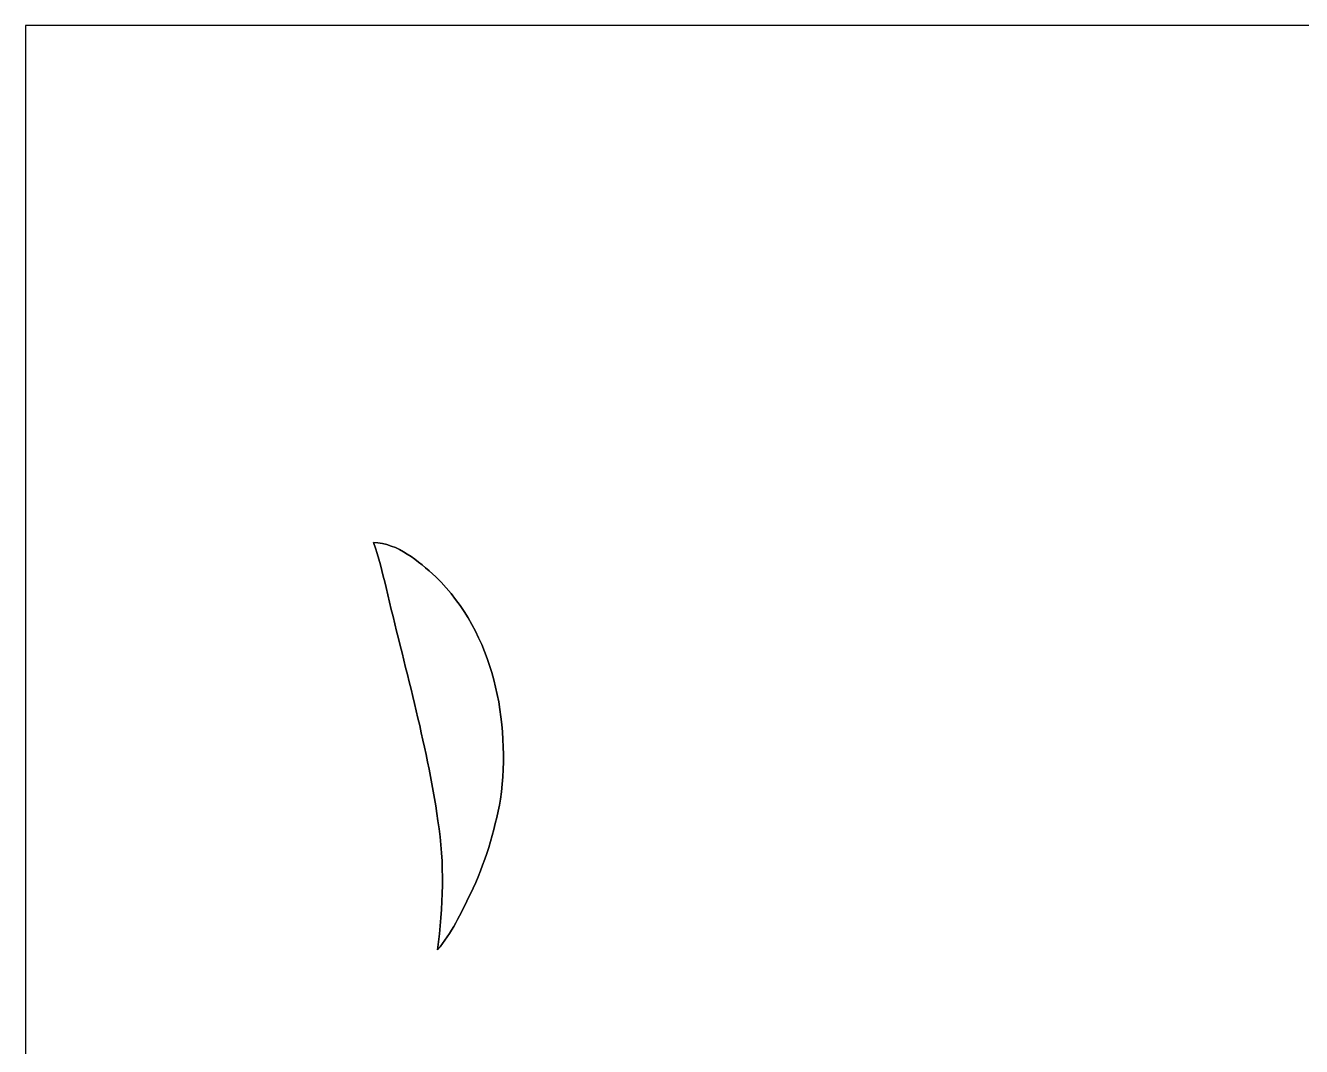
# Model space of a CAD drawing. Header units: centimetres. Extents: x -16.8 to 16.8, y -16.7 to 16.7.
# Drawn here: x -16.77 to 4.06, y 0 to 16.67 of the extents above; entities that cross this region are included whole.
import ezdxf

# ---------------------------------------------------------------- set-up
doc = ezdxf.new("R2010")
doc.units = ezdxf.units.CM
doc.header["$MEASUREMENT"] = 0
doc.layers.add('Layer 1', color=7, linetype='Continuous')

msp = doc.modelspace()

# ---------------------------------------------------------------- linework, layer by layer
at = {"layer": 'Layer 1', "color": 7}
for points, knots in [([(-16.77458, 16.66875), (-16.77458, 16.66875), (16.77458, 16.66875), (16.77458, 16.66875), (16.77458, 16.66875), (16.77458, 16.66875), (16.77458, -16.66875), (16.77458, -16.66875), (16.77458, -16.66875), (16.77458, -16.66875), (-16.77458, -16.66875), (-16.77458, -16.66875), (-16.77458, -16.66875), (-16.77458, -16.66875), (-16.77458, 16.66875), (-16.77458, 16.66875), (-16.77458, 16.66875), (-16.77458, 16.66875), (-16.77458, 16.66875), (-16.77458, 16.66875)], [0, 0, 0, 0, 0.16666667, 0.16666667, 0.16666667, 0.16666667, 0.33333333, 0.33333333, 0.33333333, 0.33333333, 0.5, 0.5, 0.5, 0.5, 0.66666667, 0.66666667, 0.66666667, 0.66666667, 1, 1, 1, 1]), ([(-11.09521, 8.22678), (-10.68776, 8.21549), (-10.3632, 7.92515), (-10.0778, 7.66692), (-10.0778, 7.66692), (-9.12495, 6.74582), (-8.85225, 5.31213), (-9.01771, 4.03966), (-9.01771, 4.03966), (-9.11966, 3.50732), (-9.27135, 2.98062), (-9.51018, 2.49273), (-9.51018, 2.49273), (-9.66823, 2.17664), (-9.81393, 1.84432), (-10.05029, 1.57692), (-10.05029, 1.57692), (-9.95292, 2.27612), (-9.93034, 2.98591), (-10.04041, 3.68512), (-10.04041, 3.68512), (-10.22597, 4.97381), (-10.59215, 6.22688), (-10.88813, 7.49265), (-10.88813, 7.49265), (-10.94811, 7.73994), (-11.00067, 7.98971), (-11.09521, 8.22678)], [0, 0, 0, 0, 0.125, 0.125, 0.125, 0.125, 0.25, 0.25, 0.25, 0.25, 0.375, 0.375, 0.375, 0.375, 0.5, 0.5, 0.5, 0.5, 0.625, 0.625, 0.625, 0.625, 0.75, 0.75, 0.75, 0.75, 1, 1, 1, 1])]:
    msp.add_open_spline(points, degree=3, knots=knots, dxfattribs=at)
at = {"layer": 'Layer 1', "color": 252}
msp.add_open_spline([(-11.09521, 8.22678), (-11.00067, 7.98971), (-10.94811, 7.73994), (-10.88813, 7.49265), (-10.88813, 7.49265), (-10.59215, 6.22688), (-10.22597, 4.97381), (-10.04041, 3.68512), (-10.04041, 3.68512), (-9.93034, 2.98591), (-9.95292, 2.27612), (-10.05029, 1.57692), (-10.05029, 1.57692), (-9.81393, 1.84432), (-9.66823, 2.17664), (-9.51018, 2.49273), (-9.51018, 2.49273), (-9.27135, 2.98062), (-9.11966, 3.50732), (-9.01771, 4.03966), (-9.01771, 4.03966), (-8.85225, 5.31213), (-9.12495, 6.74582), (-10.0778, 7.66692), (-10.0778, 7.66692), (-10.3632, 7.92515), (-10.68776, 8.21549), (-11.09521, 8.22678), (-11.09521, 8.22678), (-11.09521, 8.22678), (-11.09521, 8.22678), (-11.09521, 8.22678)], degree=3, knots=[0, 0, 0, 0, 0.11111111, 0.11111111, 0.11111111, 0.11111111, 0.22222222, 0.22222222, 0.22222222, 0.22222222, 0.33333333, 0.33333333, 0.33333333, 0.33333333, 0.44444444, 0.44444444, 0.44444444, 0.44444444, 0.55555556, 0.55555556, 0.55555556, 0.55555556, 0.66666667, 0.66666667, 0.66666667, 0.66666667, 0.77777778, 0.77777778, 0.77777778, 0.77777778, 1, 1, 1, 1], dxfattribs=at)

doc.saveas('drawing.dxf')
